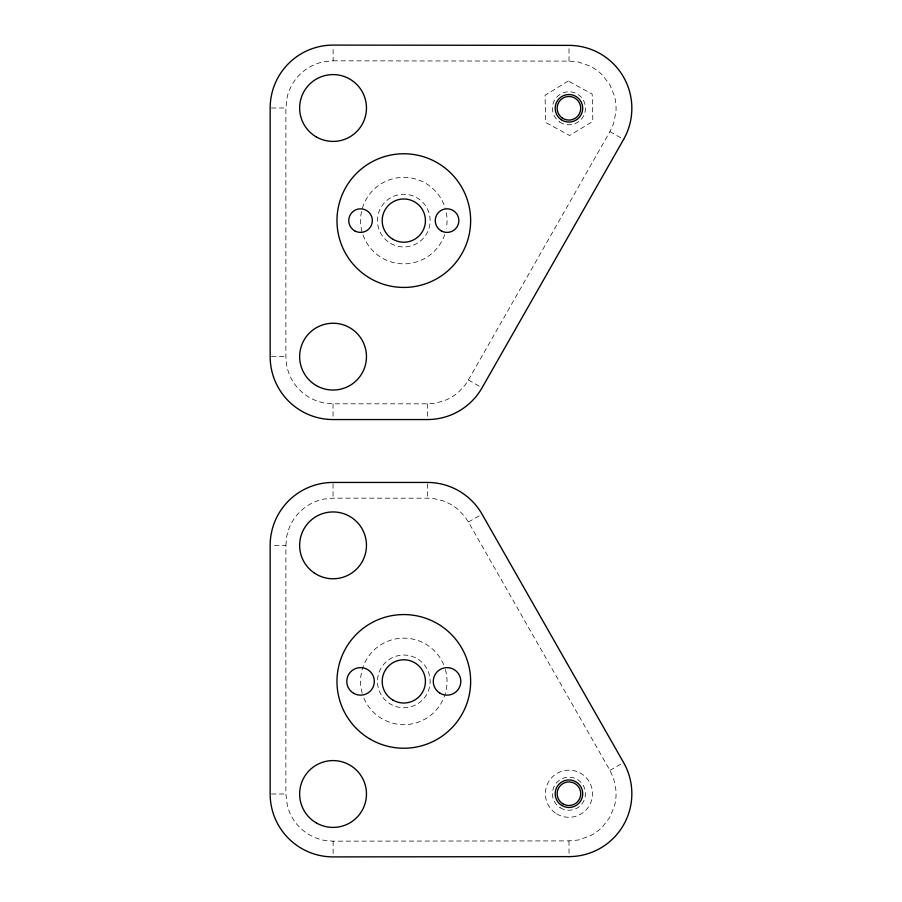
<?xml version="1.0" encoding="UTF-8"?>
<svg xmlns="http://www.w3.org/2000/svg" width="902" height="902" viewBox="0 0 902 902"><rect width="100%" height="100%" fill="white"/><g stroke="black" fill="none" stroke-linecap="round" stroke-linejoin="round"><path stroke-width="0.68" stroke-dasharray="4.51 3.38" d="M333.12 60.829L569.004 61.111L578.182 61.967L589.784 65.981A48.855 48.855 0 0 1 602.265 74.911L609.775 84.585L614.454 95.916A48.855 48.855 0 0 1 616.01 111.183L613.743 123.247L609.932 131.636L468.397 380.001L464.992 385.199L458.656 391.998A48.189 48.189 0 0 1 442.656 401.289L433.614 403.442L427.413 403.825L333.063 403.825L323.852 402.923A47.727 47.727 0 0 1 303.128 393.114A45.934 45.934 0 0 1 296.589 386.586A47.727 47.727 0 0 1 286.78 365.851L285.878 356.651L285.878 108.003L287.287 96.537A47.806 47.806 0 0 1 296.6 78.046A45.946 45.946 0 0 1 303.151 71.517A47.716 47.716 0 0 1 323.908 61.719L333.12 60.829L333.131 47.716M569.004 61.111L569.015 47.998M285.878 545.349L286.78 536.149A47.727 47.727 0 0 1 296.6 515.425A45.934 45.934 0 0 1 303.117 508.886A47.727 47.727 0 0 1 323.852 499.077L333.063 498.175L427.413 498.175L433.614 498.558L442.656 500.711A48.189 48.189 0 0 1 458.656 510.002L464.992 516.801L468.397 521.999L609.932 770.364L613.743 778.753L616.01 790.817A48.855 48.855 0 0 1 614.454 806.084L609.775 817.415L602.265 827.089A48.855 48.855 0 0 1 589.784 836.019L578.182 840.033L569.004 840.889L333.12 841.171L323.908 840.292A47.716 47.716 0 0 1 303.151 830.483A45.946 45.946 0 0 1 296.6 823.954A47.806 47.806 0 0 1 287.298 805.463L285.878 793.997L285.878 545.349L271.468 545.349M468.397 521.999L479.785 515.504M609.932 770.364L622.459 763.227M271.468 108.003L285.878 108.003M271.468 356.651L285.878 356.651M271.468 793.997L285.878 793.997M609.932 131.636L622.459 138.773M468.397 380.001L479.785 386.496M569.004 840.889L569.015 854.002M333.12 841.171L333.131 854.284M427.413 403.825L427.413 418.235M427.413 483.765L427.413 498.175M333.063 403.825L333.063 418.235M333.063 483.765L333.063 498.175M446.321 212.737A43.251 43.251 0 0 1 446.321 228.477M444.742 234.531A43.251 43.251 0 0 1 377.656 255.052A43.251 43.251 0 0 1 379.381 184.91A43.251 43.251 0 0 1 445.374 208.7M445.374 669.498A43.251 43.251 0 0 1 417.727 722.344A43.251 43.251 0 0 1 363.596 697.314M362.221 693.3A43.251 43.251 0 0 1 389.878 640.454A43.251 43.251 0 0 1 444.01 665.484M568.305 81.056L545.045 95.217L545.676 122.446L569.579 135.514L592.839 121.353L592.208 94.124L568.305 81.056M390.634 243.416A26.338 26.338 0 0 0 430.141 220.607A26.338 26.338 0 0 0 390.634 197.786A26.338 26.338 0 0 0 390.634 243.416M559.747 121.995A16.507 16.507 0 0 0 585.421 109.39A16.507 16.507 0 0 0 561.664 93.47A16.507 16.507 0 0 0 559.747 121.995M388.638 702.929A26.338 26.338 0 0 0 430.04 683.761A26.338 26.338 0 0 0 392.731 657.49A26.338 26.338 0 0 0 388.638 702.929M560.356 807.82A16.507 16.507 0 0 0 585.454 794.098A16.507 16.507 0 0 0 561.021 779.227A16.507 16.507 0 0 0 560.356 807.82M556.681 813.863A23.587 23.587 0 0 0 592.524 794.267A23.587 23.587 0 0 0 557.628 773.025A23.587 23.587 0 0 0 556.681 813.863"/><path stroke-width="1.35" d="M623.598 139.427L482.063 387.792A62.903 62.903 0 0 1 427.413 419.554L333.063 419.554A62.903 62.903 0 0 1 270.16 356.651L270.16 108.003A62.903 62.903 0 0 1 333.131 45.1L569.015 45.382A62.903 62.903 0 0 1 623.598 139.427M569.015 856.618L333.131 856.9A62.903 62.903 0 0 1 270.16 793.997L270.16 545.349A62.903 62.903 0 0 1 333.063 482.446L427.413 482.446A62.903 62.903 0 0 1 482.063 514.208L623.598 762.573A62.903 62.903 0 0 1 569.015 856.618M370.384 278.481A66.838 66.838 0 0 0 470.641 220.607A66.838 66.838 0 0 0 370.384 162.721A66.838 66.838 0 0 0 370.384 278.481M316.354 136.946A33.419 33.419 0 0 0 366.471 108.003A33.419 33.419 0 0 0 316.354 79.06A33.419 33.419 0 0 0 316.354 136.946M316.354 385.582A33.419 33.419 0 0 0 366.471 356.651A33.419 33.419 0 0 0 316.354 327.708A33.419 33.419 0 0 0 316.354 385.582M392.99 239.323A21.625 21.625 0 0 0 425.428 220.607A21.625 21.625 0 0 0 392.99 201.879A21.625 21.625 0 0 0 392.99 239.323M561.281 119.718A13.755 13.755 0 0 0 582.669 109.198A13.755 13.755 0 0 0 562.871 95.939A13.755 13.755 0 0 0 561.281 119.718M562.374 118.083A11.794 11.794 0 0 0 580.708 109.074A11.794 11.794 0 0 0 563.739 97.698A11.794 11.794 0 0 0 562.374 118.083M441.146 230.822A11.794 11.794 0 0 0 458.847 220.607A11.794 11.794 0 0 0 441.146 210.391A11.794 11.794 0 0 0 441.146 230.822M354.655 230.822A11.794 11.794 0 0 0 372.346 220.607A11.794 11.794 0 0 0 354.655 210.391A11.794 11.794 0 0 0 354.655 230.822M392.99 700.121A21.625 21.625 0 0 0 425.428 681.393A21.625 21.625 0 0 0 392.99 662.677A21.625 21.625 0 0 0 392.99 700.121M562.814 803.795A11.794 11.794 0 0 0 580.73 793.986A11.794 11.794 0 0 0 563.288 783.364A11.794 11.794 0 0 0 562.814 803.795M370.384 739.279A66.838 66.838 0 0 0 470.641 681.393A66.838 66.838 0 0 0 370.384 623.519A66.838 66.838 0 0 0 370.384 739.279M316.354 822.94A33.419 33.419 0 0 0 366.471 793.997A33.419 33.419 0 0 0 316.354 765.054A33.419 33.419 0 0 0 316.354 822.94M313.817 572.68A33.419 33.419 0 0 0 366.336 548.36A33.419 33.419 0 0 0 319.015 515.031A33.419 33.419 0 0 0 313.817 572.68M561.788 805.475A13.755 13.755 0 0 0 582.703 794.031A13.755 13.755 0 0 0 562.341 781.639A13.755 13.755 0 0 0 561.788 805.475M440.165 693.311A13.755 13.755 0 0 0 460.809 681.393A13.755 13.755 0 0 0 440.165 669.476A13.755 13.755 0 0 0 440.165 693.311M353.674 693.311A13.755 13.755 0 0 0 374.319 681.393A13.755 13.755 0 0 0 353.674 669.476A13.755 13.755 0 0 0 353.674 693.311"/></g></svg>
